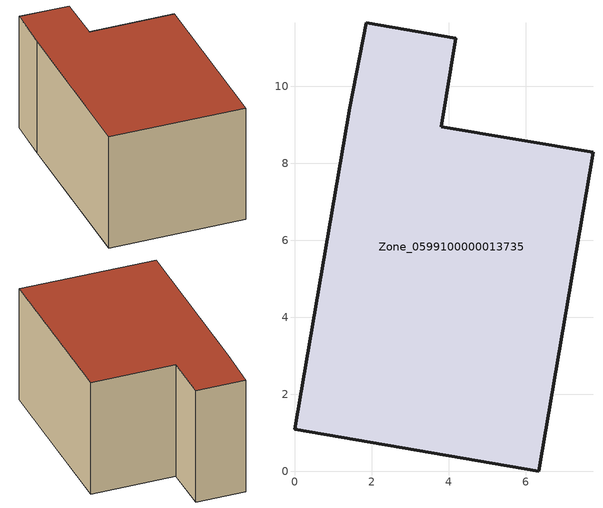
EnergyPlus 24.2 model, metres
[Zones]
Zone_0599100000013735
 floor ground (C_G): 0,1.1 1.44,9.44 1.86,11.65 4.18,11.25 3.81,8.95 7.75,8.29 6.34,0 z0
 wall outside (C_F): 1.44,9.44 0,1.1 6.34,0 7.75,8.29 3.81,8.95 4.18,11.25 1.86,11.65 1.44,9.44 z0:5.72
 roof outside (C_R): 1.86,11.65 1.44,9.44 0,1.1 6.34,0 7.75,8.29 3.81,8.95 4.18,11.25 z5.72
[BUILDING]
Pand.0599100000013735: North Axis=0; Terrain=City; Loads Convergence Tolerance Value=0.04; Temperature Convergence Tolerance Value=0.4; Solar Distribution=FullExterior; Maximum Number of Warmup Days=25; Minimum Number of Warmup Days=1
[Site:Location]
Rotterdam.The.Hague.AP_ZH_NLD Design_Conditions: Latitude=51.96; Longitude=4.45; Time Zone=1; Elevation=-4.5
[SITE:GROUNDTEMPERATURE:BUILDINGSURFACE]
18, 18, 18, 18, 18, 18, 18, 18, 18, 18, 18, 18
[MATERIAL] Thermal Absorptance=0.9; Solar Absorptance=0.7; Visible Absorptance=0.7
Name | Roughness | Thickness | Conductivity | Density | Specific Heat
G.TC.1946-1964 | MediumSmooth | 0.15 | 1 | 540 | 1210
F.TC.1946-1964 | Rough | 0.3 | 0.857143 | 1920 | 840
R.TC.1946-1964 | MediumRough | 0.2 | 0.235294 | 1500 | 1000
[CONSTRUCTION]
C_G: G.TC.1946-1964
C_F: F.TC.1946-1964
C_R: R.TC.1946-1964
[ZONE]
Zone_0599100000013735: Type=1; Multiplier=1; Ceiling Height=Autocalculate; Volume=Autocalculate; Floor Area=autocalculate; Part of Total Floor Area=Yes
[ZONEINFILTRATION:DESIGNFLOWRATE]
Infil_Zone_0599100000013735: Zone or ZoneList or Space or SpaceList=Zone_0599100000013735; Schedule=AlwaysOn; Design Flow Rate Calculation Method=Flow/Area; Flow Rate per Floor Area=0.003; Constant Term Coefficient=1; Temperature Term Coefficient=0; Velocity Term Coefficient=0; Velocity Squared Term Coefficient=0
[HVACTEMPLATE:ZONE:IDEALLOADSAIRSYSTEM]
Zone_0599100000013735: Maximum Heating Supply Air Temperature=50; Minimum Cooling Supply Air Temperature=13; Maximum Heating Supply Air Humidity Ratio=0.0156; Minimum Cooling Supply Air Humidity Ratio=0.0077; Heating Limit=NoLimit; Cooling Limit=NoLimit; Dehumidification Control Type=ConstantSensibleHeatRatio; Cooling Sensible Heat Ratio=0.7; Dehumidification Setpoint=60; Humidification Control Type=None; Humidification Setpoint=30; Outdoor Air Method=None; Outdoor Air Flow Rate per Person=0.00944; Outdoor Air Flow Rate per Zone Floor Area=0; Outdoor Air Flow Rate per Zone=0; Demand Controlled Ventilation Type=None; Outdoor Air Economizer Type=NoEconomizer; Heat Recovery Type=None; Sensible Heat Recovery Effectiveness=0.7; Latent Heat Recovery Effectiveness=0.65
[ZONECONTROL:THERMOSTAT]
ThermostatControl_Zone_0599100000013735: Zone or ZoneList=Zone_0599100000013735; Control Type Schedule=DualSetpointControlType; Control 1=Thermostat_Zone_0599100000013735; Temperature Difference Between Cutout And Setpoint=0
[THERMOSTATSETPOINT:DUALSETPOINT]
Thermostat_Zone_0599100000013735: Heating Setpoint Temperature Schedule=HeatingSetpoint_Zone_0599100000013735; Cooling Setpoint Temperature Schedule=CoolingSetpoint_Zone_0599100000013735
[SCHEDULE:COMPACT]
HeatingSetpoint_Zone_0599100000013735: Through: 12/31, For: AllDays, Until: 24:00, 21
CoolingSetpoint_Zone_0599100000013735: Through: 12/31, For: AllDays, Until: 24:00, 24
DualSetpointControlType: Through: 12/31, For: AllDays, Until: 24:00, 4
AlwaysOn: Through: 12/31, For: AllDays, Until: 24:00, 1
